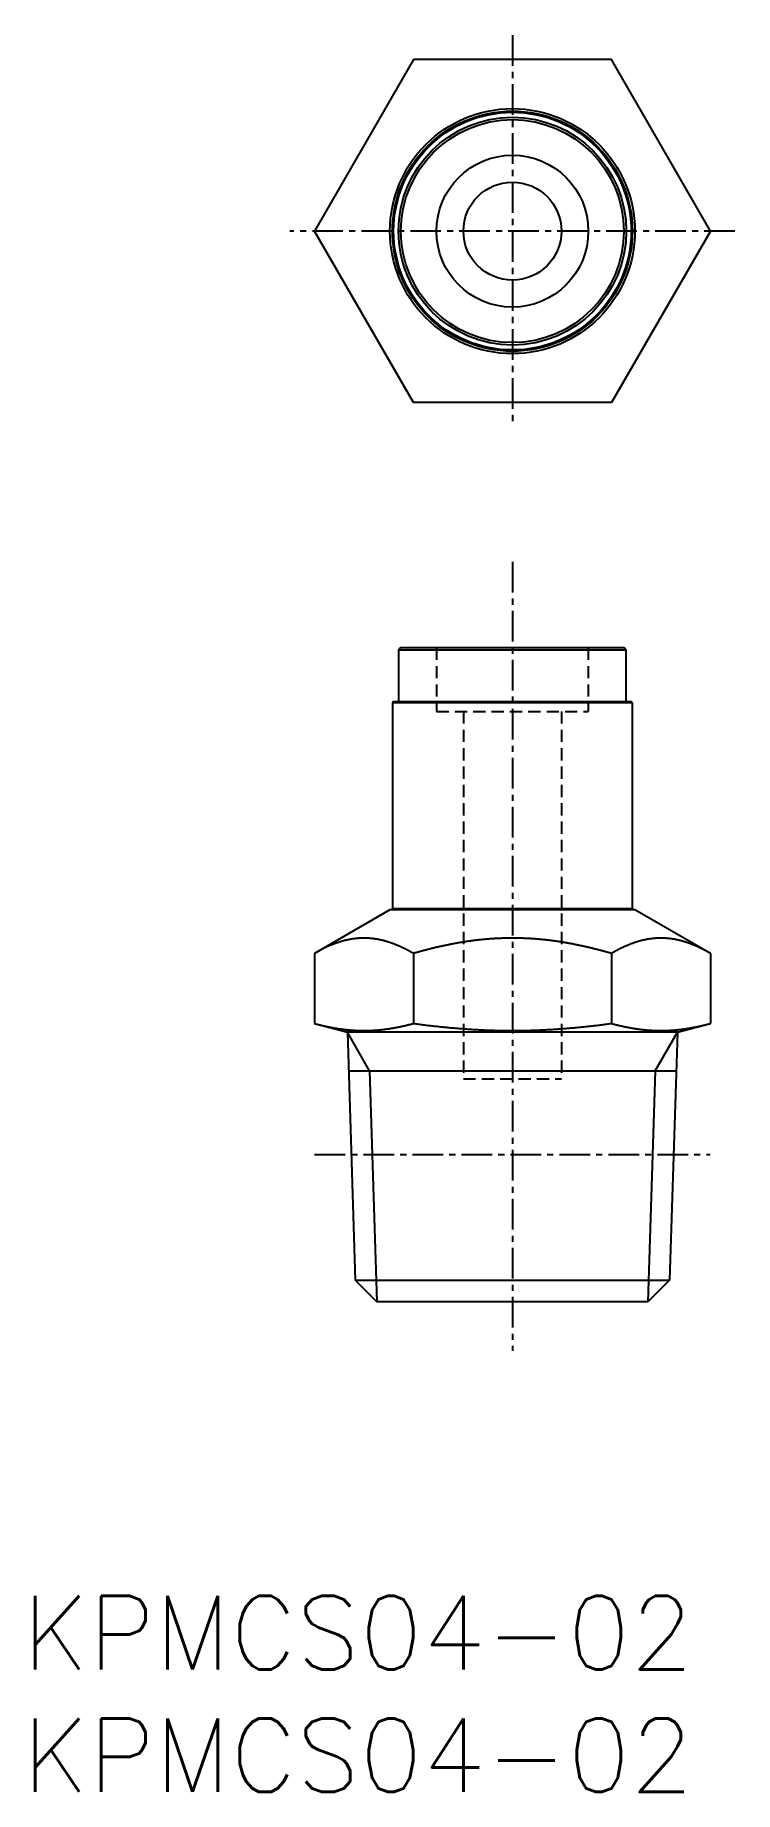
# Model space of a CAD drawing. Extents: x 0.5 to 29.1, y 0 to 71.7.
import ezdxf

# ---------------------------------------------------------------- set-up
doc = ezdxf.new("R2010")
doc.units = 0
doc.linetypes.add('CENTER', pattern=[2, 1.25, -0.25, 0.25, -0.25])
doc.linetypes.add('DASHED', pattern=[0.75, 0.5, -0.25])
doc.layers.get('0').update_dxf_attribs({"linetype": 'CONTINUOUS'})
for name, color, linetype in [('CENTER', 1, 'CENTER'), ('PV', 7, 'CONTINUOUS'), ('TV', 7, 'CONTINUOUS')]:
    doc.layers.add(name, color=color, linetype=linetype)
doc.styles.get("Standard").update_dxf_attribs({"font": 'txt.shx'})

# ---------------------------------------------------------------- blocks, each defined once
blk = doc.blocks.new('*U2')
at = {"color": 7, "linetype": 'CONTINUOUS'}
blk.add_text('KPMCS04-02', height=3, dxfattribs=at).set_placement((0, 0))
blk = doc.blocks.new('*U3')
at = {"color": 7, "linetype": 'CONTINUOUS'}
blk.add_text('KPMCS04-02', height=3, dxfattribs=at).set_placement((0, 5))

msp = doc.modelspace()

# ---------------------------------------------------------------- linework, layer by layer
at = {"color": 1, "linetype": 'CENTER'}
for p, q in [((20, 71.7), (20, 55.7)), ((29.083, 63.7), (10.917, 63.7))]:
    msp.add_line(p, q, dxfattribs=at)
at = {"color": 3, "linetype": 'DASHED'}
for p, q in [((16.9, 46.7), (16.9, 44.1)), ((23.1, 46.7), (23.1, 44.1)), ((16.9, 44.1), (23.1, 44.1)), ((18, 44.1), (18, 29.1)), ((22, 44.1), (22, 29.1)), ((18, 29.1), (22, 29.1))]:
    msp.add_line(p, q, dxfattribs=at)
at = {"color": 7, "linetype": 'CONTINUOUS'}
for p, q in [((13.266, 31), (13.582, 20.884)), ((26.734, 31), (26.418, 20.884)), ((13.315, 29.433), (26.685, 29.433)), ((13.582, 20.884), (14.465, 20)), ((13.582, 20.884), (26.418, 20.884)), ((26.418, 20.884), (25.535, 20)), ((25.535, 20), (14.465, 20))]:
    msp.add_line(p, q, dxfattribs=at)
at = {"color": 3, "linetype": 'CONTINUOUS'}
for p, q in [((14.171, 29.433), (13.266, 31)), ((25.829, 29.433), (26.734, 31)), ((14.171, 29.433), (14.465, 20)), ((25.829, 29.433), (25.535, 20))]:
    msp.add_line(p, q, dxfattribs=at)
at = {"layer": 'CENTER', "color": 1, "linetype": 'CENTER'}
for p, q in [((20, 50.2), (20, 18)), ((11.921, 26.01), (28.079, 26.01))]:
    msp.add_line(p, q, dxfattribs=at)
at = {"layer": 'PV', "color": 7, "linetype": 'CONTINUOUS'}
for p, q in [((15.45, 46.7), (15.35, 46.6)), ((15.45, 46.7), (24.55, 46.7)), ((24.65, 46.6), (24.55, 46.7)), ((15.35, 46.6), (15.35, 44.5)), ((24.65, 46.6), (15.35, 46.6)), ((24.65, 44.5), (24.65, 46.6)), ((15.15, 44.5), (15.1, 44.45)), ((15.15, 44.5), (24.85, 44.5)), ((24.9, 44.45), (24.85, 44.5)), ((24.9, 44.45), (15.1, 44.45)), ((15.1, 44.45), (15.1, 36.05)), ((24.9, 36.05), (24.9, 44.45)), ((15, 36), (11.917, 34.22)), ((25, 36), (15, 36)), ((15.1, 36.05), (24.9, 36.05)), ((15.1, 36.05), (15.15, 36)), ((24.85, 36), (24.9, 36.05)), ((28.083, 34.22), (25, 36)), ((11.917, 34.22), (11.917, 31.361)), ((15.959, 34.22), (15.959, 31.361)), ((24.041, 34.22), (24.041, 31.361)), ((28.083, 34.22), (28.083, 31.361)), ((11.917, 31.361), (13.266, 31)), ((26.734, 31), (13.266, 31)), ((26.734, 31), (28.083, 31.361))]:
    msp.add_line(p, q, dxfattribs=at)
for points in [[(15.959, 34.22), (15.943, 34.229), (15.928, 34.238), (15.912, 34.247), (15.897, 34.255), (15.881, 34.264), (15.865, 34.273), (15.85, 34.282), (15.834, 34.29), (15.819, 34.299), (15.803, 34.307), (15.787, 34.316), (15.772, 34.324), (15.756, 34.333), (15.74, 34.341), (15.724, 34.349), (15.709, 34.358), (15.693, 34.366), (15.677, 34.374), (15.661, 34.382), (15.645, 34.39), (15.629, 34.398), (15.613, 34.406), (15.597, 34.414), (15.581, 34.422), (15.565, 34.43), (15.549, 34.438), (15.533, 34.445), (15.517, 34.453), (15.501, 34.461), (15.485, 34.468), (15.469, 34.476), (15.452, 34.483), (15.436, 34.491), (15.42, 34.498), (15.404, 34.505), (15.387, 34.512), (15.371, 34.52), (15.355, 34.527), (15.338, 34.534), (15.322, 34.541), (15.305, 34.548), (15.289, 34.555), (15.272, 34.561), (15.256, 34.568), (15.239, 34.575), (15.223, 34.582), (15.206, 34.588), (15.19, 34.595), (15.173, 34.601), (15.156, 34.607), (15.14, 34.614), (15.123, 34.62), (15.106, 34.626), (15.089, 34.632), (15.073, 34.638), (15.056, 34.644), (15.039, 34.65), (15.022, 34.656), (15.005, 34.661), (14.988, 34.667), (14.971, 34.673), (14.954, 34.678), (14.937, 34.684), (14.92, 34.689), (14.903, 34.694), (14.886, 34.699), (14.869, 34.705), (14.852, 34.71), (14.835, 34.715), (14.818, 34.719), (14.801, 34.724), (14.783, 34.729), (14.766, 34.734), (14.749, 34.738), (14.732, 34.743), (14.714, 34.747), (14.697, 34.751), (14.68, 34.755), (14.662, 34.76), (14.645, 34.764), (14.628, 34.768), (14.61, 34.771), (14.593, 34.775), (14.575, 34.779), (14.558, 34.782), (14.54, 34.786), (14.523, 34.789), (14.505, 34.793), (14.488, 34.796), (14.47, 34.799), (14.453, 34.802), (14.435, 34.805), (14.417, 34.807), (14.4, 34.81), (14.382, 34.813), (14.364, 34.815), (14.347, 34.818), (14.329, 34.82), (14.311, 34.822), (14.294, 34.824), (14.276, 34.826), (14.258, 34.828), (14.241, 34.83), (14.223, 34.832), (14.205, 34.833), (14.187, 34.835), (14.169, 34.836), (14.152, 34.838), (14.134, 34.839), (14.116, 34.84), (14.098, 34.841), (14.08, 34.842), (14.063, 34.843), (14.045, 34.843), (14.027, 34.844), (14.009, 34.844), (13.991, 34.845), (13.973, 34.845), (13.956, 34.845), (13.938, 34.845), (13.92, 34.845), (13.902, 34.845), (13.884, 34.845), (13.866, 34.844), (13.849, 34.844), (13.831, 34.843), (13.813, 34.843), (13.795, 34.842), (13.777, 34.841), (13.76, 34.84), (13.742, 34.839), (13.724, 34.838), (13.706, 34.836), (13.688, 34.835), (13.671, 34.834), (13.653, 34.832), (13.635, 34.83), (13.617, 34.828), (13.6, 34.826), (13.582, 34.824), (13.564, 34.822), (13.547, 34.82), (13.529, 34.818), (13.511, 34.815), (13.493, 34.813), (13.476, 34.81), (13.458, 34.807), (13.441, 34.805), (13.423, 34.802), (13.405, 34.799), (13.388, 34.796), (13.37, 34.792), (13.353, 34.789), (13.335, 34.786), (13.318, 34.782), (13.3, 34.779), (13.283, 34.775), (13.265, 34.771), (13.248, 34.768), (13.231, 34.764), (13.213, 34.76), (13.196, 34.755), (13.179, 34.751), (13.161, 34.747), (13.144, 34.743), (13.127, 34.738), (13.109, 34.734), (13.092, 34.729), (13.075, 34.724), (13.058, 34.72), (13.041, 34.715), (13.024, 34.71), (13.006, 34.705), (12.989, 34.7), (12.972, 34.694), (12.955, 34.689), (12.938, 34.684), (12.921, 34.678), (12.904, 34.673), (12.887, 34.667), (12.87, 34.662), (12.854, 34.656), (12.837, 34.65), (12.82, 34.644), (12.803, 34.638), (12.786, 34.632), (12.769, 34.626), (12.753, 34.62), (12.736, 34.614), (12.719, 34.607), (12.703, 34.601), (12.686, 34.595), (12.669, 34.588), (12.653, 34.582), (12.636, 34.575), (12.62, 34.568), (12.603, 34.561), (12.587, 34.555), (12.57, 34.548), (12.554, 34.541), (12.537, 34.534), (12.521, 34.527), (12.505, 34.52), (12.488, 34.512), (12.472, 34.505), (12.456, 34.498), (12.44, 34.491), (12.423, 34.483), (12.407, 34.476), (12.391, 34.468), (12.375, 34.461), (12.359, 34.453), (12.343, 34.445), (12.327, 34.438), (12.31, 34.43), (12.294, 34.422), (12.278, 34.414), (12.262, 34.406), (12.247, 34.398), (12.231, 34.39), (12.215, 34.382), (12.199, 34.374), (12.183, 34.366), (12.167, 34.358), (12.151, 34.349), (12.136, 34.341), (12.12, 34.333), (12.104, 34.324), (12.088, 34.316), (12.073, 34.307), (12.057, 34.299), (12.041, 34.29), (12.026, 34.282), (12.01, 34.273), (11.995, 34.264), (11.979, 34.255), (11.964, 34.247), (11.948, 34.238), (11.933, 34.229), (11.917, 34.22)], [(24.041, 34.22), (24.01, 34.229), (23.978, 34.238), (23.946, 34.247), (23.914, 34.256), (23.882, 34.265), (23.85, 34.274), (23.819, 34.283), (23.787, 34.292), (23.755, 34.301), (23.723, 34.309), (23.691, 34.318), (23.659, 34.327), (23.627, 34.335), (23.595, 34.343), (23.563, 34.352), (23.531, 34.36), (23.499, 34.369), (23.467, 34.377), (23.435, 34.385), (23.403, 34.393), (23.371, 34.401), (23.338, 34.409), (23.306, 34.417), (23.274, 34.425), (23.242, 34.433), (23.21, 34.441), (23.178, 34.448), (23.146, 34.456), (23.113, 34.464), (23.081, 34.471), (23.049, 34.479), (23.017, 34.486), (22.984, 34.493), (22.952, 34.501), (22.92, 34.508), (22.887, 34.515), (22.855, 34.522), (22.823, 34.529), (22.79, 34.536), (22.758, 34.543), (22.726, 34.55), (22.693, 34.556), (22.661, 34.563), (22.628, 34.57), (22.596, 34.576), (22.564, 34.583), (22.531, 34.589), (22.499, 34.596), (22.466, 34.602), (22.434, 34.608), (22.401, 34.614), (22.369, 34.62), (22.336, 34.626), (22.303, 34.632), (22.271, 34.638), (22.238, 34.644), (22.206, 34.649), (22.173, 34.655), (22.14, 34.661), (22.108, 34.666), (22.075, 34.671), (22.043, 34.677), (22.01, 34.682), (21.977, 34.687), (21.944, 34.692), (21.912, 34.697), (21.879, 34.702), (21.846, 34.707), (21.814, 34.712), (21.781, 34.717), (21.748, 34.721), (21.715, 34.726), (21.682, 34.73), (21.65, 34.735), (21.617, 34.739), (21.584, 34.743), (21.551, 34.747), (21.518, 34.751), (21.486, 34.755), (21.453, 34.759), (21.42, 34.763), (21.387, 34.767), (21.354, 34.77), (21.321, 34.774), (21.288, 34.777), (21.255, 34.781), (21.222, 34.784), (21.189, 34.787), (21.156, 34.791), (21.124, 34.794), (21.091, 34.797), (21.058, 34.799), (21.025, 34.802), (20.992, 34.805), (20.959, 34.808), (20.926, 34.81), (20.893, 34.813), (20.86, 34.815), (20.827, 34.817), (20.794, 34.819), (20.761, 34.821), (20.728, 34.823), (20.695, 34.825), (20.662, 34.827), (20.628, 34.829), (20.595, 34.831), (20.562, 34.832), (20.529, 34.834), (20.496, 34.835), (20.463, 34.836), (20.43, 34.838), (20.397, 34.839), (20.364, 34.84), (20.331, 34.841), (20.298, 34.842), (20.265, 34.842), (20.232, 34.843), (20.199, 34.844), (20.165, 34.844), (20.132, 34.845), (20.099, 34.845), (20.066, 34.845), (20.033, 34.845), (20, 34.845), (19.967, 34.845), (19.934, 34.845), (19.901, 34.845), (19.868, 34.845), (19.835, 34.844), (19.801, 34.844), (19.768, 34.843), (19.735, 34.842), (19.702, 34.842), (19.669, 34.841), (19.636, 34.84), (19.603, 34.839), (19.57, 34.838), (19.537, 34.836), (19.504, 34.835), (19.471, 34.834), (19.438, 34.832), (19.405, 34.831), (19.372, 34.829), (19.338, 34.827), (19.305, 34.825), (19.272, 34.823), (19.239, 34.821), (19.206, 34.819), (19.173, 34.817), (19.14, 34.815), (19.107, 34.813), (19.074, 34.81), (19.041, 34.808), (19.008, 34.805), (18.975, 34.802), (18.942, 34.799), (18.909, 34.796), (18.876, 34.794), (18.844, 34.79), (18.811, 34.787), (18.778, 34.784), (18.745, 34.781), (18.712, 34.777), (18.679, 34.774), (18.646, 34.77), (18.613, 34.767), (18.58, 34.763), (18.547, 34.759), (18.514, 34.755), (18.482, 34.751), (18.449, 34.747), (18.416, 34.743), (18.383, 34.739), (18.35, 34.735), (18.318, 34.73), (18.285, 34.726), (18.252, 34.721), (18.219, 34.717), (18.186, 34.712), (18.154, 34.707), (18.121, 34.702), (18.088, 34.697), (18.056, 34.692), (18.023, 34.687), (17.99, 34.682), (17.957, 34.677), (17.925, 34.671), (17.892, 34.666), (17.86, 34.661), (17.827, 34.655), (17.794, 34.649), (17.762, 34.644), (17.729, 34.638), (17.697, 34.632), (17.664, 34.626), (17.631, 34.62), (17.599, 34.614), (17.566, 34.608), (17.534, 34.602), (17.501, 34.596), (17.469, 34.589), (17.436, 34.583), (17.404, 34.576), (17.372, 34.57), (17.339, 34.563), (17.307, 34.556), (17.274, 34.55), (17.242, 34.543), (17.21, 34.536), (17.177, 34.529), (17.145, 34.522), (17.113, 34.515), (17.08, 34.508), (17.048, 34.501), (17.016, 34.493), (16.983, 34.486), (16.951, 34.479), (16.919, 34.471), (16.887, 34.464), (16.854, 34.456), (16.822, 34.448), (16.79, 34.441), (16.758, 34.433), (16.726, 34.425), (16.694, 34.417), (16.662, 34.409), (16.629, 34.401), (16.597, 34.393), (16.565, 34.385), (16.533, 34.377), (16.501, 34.369), (16.469, 34.36), (16.437, 34.352), (16.405, 34.343), (16.373, 34.335), (16.341, 34.327), (16.309, 34.318), (16.277, 34.309), (16.245, 34.301), (16.213, 34.292), (16.181, 34.283), (16.15, 34.274), (16.118, 34.265), (16.086, 34.256), (16.054, 34.247), (16.022, 34.238), (15.99, 34.229), (15.959, 34.22)], [(28.083, 34.22), (28.067, 34.229), (28.052, 34.238), (28.036, 34.247), (28.021, 34.255), (28.005, 34.264), (27.99, 34.273), (27.974, 34.282), (27.959, 34.29), (27.943, 34.299), (27.927, 34.307), (27.912, 34.316), (27.896, 34.324), (27.88, 34.333), (27.864, 34.341), (27.849, 34.349), (27.833, 34.358), (27.817, 34.366), (27.801, 34.374), (27.785, 34.382), (27.769, 34.39), (27.753, 34.398), (27.738, 34.406), (27.722, 34.414), (27.706, 34.422), (27.69, 34.43), (27.673, 34.438), (27.657, 34.445), (27.641, 34.453), (27.625, 34.461), (27.609, 34.468), (27.593, 34.476), (27.577, 34.483), (27.56, 34.491), (27.544, 34.498), (27.528, 34.505), (27.512, 34.512), (27.495, 34.52), (27.479, 34.527), (27.463, 34.534), (27.446, 34.541), (27.43, 34.548), (27.413, 34.555), (27.397, 34.561), (27.38, 34.568), (27.364, 34.575), (27.347, 34.582), (27.331, 34.588), (27.314, 34.595), (27.297, 34.601), (27.281, 34.607), (27.264, 34.614), (27.247, 34.62), (27.231, 34.626), (27.214, 34.632), (27.197, 34.638), (27.18, 34.644), (27.163, 34.65), (27.146, 34.656), (27.13, 34.661), (27.113, 34.667), (27.096, 34.673), (27.079, 34.678), (27.062, 34.684), (27.045, 34.689), (27.028, 34.694), (27.011, 34.699), (26.994, 34.705), (26.976, 34.71), (26.959, 34.715), (26.942, 34.719), (26.925, 34.724), (26.908, 34.729), (26.891, 34.734), (26.873, 34.738), (26.856, 34.743), (26.839, 34.747), (26.821, 34.751), (26.804, 34.755), (26.787, 34.76), (26.769, 34.764), (26.752, 34.768), (26.735, 34.771), (26.717, 34.775), (26.7, 34.779), (26.682, 34.782), (26.665, 34.786), (26.647, 34.789), (26.63, 34.793), (26.612, 34.796), (26.595, 34.799), (26.577, 34.802), (26.559, 34.805), (26.542, 34.807), (26.524, 34.81), (26.507, 34.813), (26.489, 34.815), (26.471, 34.818), (26.453, 34.82), (26.436, 34.822), (26.418, 34.824), (26.4, 34.826), (26.383, 34.828), (26.365, 34.83), (26.347, 34.832), (26.329, 34.833), (26.312, 34.835), (26.294, 34.836), (26.276, 34.838), (26.258, 34.839), (26.24, 34.84), (26.223, 34.841), (26.205, 34.842), (26.187, 34.843), (26.169, 34.843), (26.151, 34.844), (26.134, 34.844), (26.116, 34.845), (26.098, 34.845), (26.08, 34.845), (26.062, 34.845), (26.044, 34.845), (26.026, 34.845), (26.009, 34.845), (25.991, 34.844), (25.973, 34.844), (25.955, 34.843), (25.937, 34.843), (25.92, 34.842), (25.902, 34.841), (25.884, 34.84), (25.866, 34.839), (25.848, 34.838), (25.831, 34.836), (25.813, 34.835), (25.795, 34.834), (25.777, 34.832), (25.759, 34.83), (25.742, 34.828), (25.724, 34.826), (25.706, 34.824), (25.689, 34.822), (25.671, 34.82), (25.653, 34.818), (25.636, 34.815), (25.618, 34.813), (25.6, 34.81), (25.583, 34.807), (25.565, 34.805), (25.547, 34.802), (25.53, 34.799), (25.512, 34.796), (25.495, 34.792), (25.477, 34.789), (25.46, 34.786), (25.442, 34.782), (25.425, 34.779), (25.407, 34.775), (25.39, 34.771), (25.372, 34.768), (25.355, 34.764), (25.338, 34.76), (25.32, 34.755), (25.303, 34.751), (25.286, 34.747), (25.268, 34.743), (25.251, 34.738), (25.234, 34.734), (25.217, 34.729), (25.199, 34.724), (25.182, 34.72), (25.165, 34.715), (25.148, 34.71), (25.131, 34.705), (25.114, 34.7), (25.097, 34.694), (25.08, 34.689), (25.063, 34.684), (25.046, 34.678), (25.029, 34.673), (25.012, 34.667), (24.995, 34.662), (24.978, 34.656), (24.961, 34.65), (24.944, 34.644), (24.927, 34.638), (24.911, 34.632), (24.894, 34.626), (24.877, 34.62), (24.86, 34.614), (24.844, 34.607), (24.827, 34.601), (24.81, 34.595), (24.794, 34.588), (24.777, 34.582), (24.761, 34.575), (24.744, 34.568), (24.728, 34.561), (24.711, 34.555), (24.695, 34.548), (24.678, 34.541), (24.662, 34.534), (24.645, 34.527), (24.629, 34.52), (24.613, 34.512), (24.596, 34.505), (24.58, 34.498), (24.564, 34.491), (24.548, 34.483), (24.531, 34.476), (24.515, 34.468), (24.499, 34.461), (24.483, 34.453), (24.467, 34.445), (24.451, 34.438), (24.435, 34.43), (24.419, 34.422), (24.403, 34.414), (24.387, 34.406), (24.371, 34.398), (24.355, 34.39), (24.339, 34.382), (24.323, 34.374), (24.307, 34.366), (24.291, 34.358), (24.276, 34.349), (24.26, 34.341), (24.244, 34.333), (24.228, 34.324), (24.213, 34.316), (24.197, 34.307), (24.181, 34.299), (24.166, 34.29), (24.15, 34.282), (24.135, 34.273), (24.119, 34.264), (24.103, 34.255), (24.088, 34.247), (24.072, 34.238), (24.057, 34.229), (24.041, 34.22)], [(11.917, 31.361), (11.94, 31.355), (11.962, 31.349), (11.985, 31.343), (12.007, 31.338), (12.03, 31.332), (12.052, 31.326), (12.075, 31.32), (12.097, 31.315), (12.12, 31.309), (12.142, 31.304), (12.165, 31.298), (12.188, 31.293), (12.21, 31.287), (12.233, 31.282), (12.256, 31.277), (12.278, 31.271), (12.301, 31.266), (12.324, 31.261), (12.346, 31.256), (12.369, 31.251), (12.392, 31.246), (12.415, 31.241), (12.437, 31.236), (12.46, 31.231), (12.483, 31.227), (12.506, 31.222), (12.528, 31.218), (12.551, 31.213), (12.574, 31.209), (12.597, 31.204), (12.62, 31.2), (12.643, 31.195), (12.666, 31.191), (12.688, 31.187), (12.711, 31.183), (12.734, 31.179), (12.757, 31.175), (12.78, 31.171), (12.803, 31.167), (12.826, 31.164), (12.849, 31.16), (12.872, 31.156), (12.895, 31.153), (12.918, 31.149), (12.941, 31.146), (12.964, 31.142), (12.987, 31.139), (13.01, 31.136), (13.033, 31.133), (13.056, 31.13), (13.079, 31.127), (13.102, 31.124), (13.126, 31.121), (13.149, 31.118), (13.172, 31.116), (13.195, 31.113), (13.218, 31.11), (13.241, 31.108), (13.264, 31.106), (13.287, 31.103), (13.311, 31.101), (13.334, 31.099), (13.357, 31.097), (13.38, 31.095), (13.403, 31.093), (13.426, 31.091), (13.45, 31.089), (13.473, 31.088), (13.496, 31.086), (13.519, 31.085), (13.543, 31.083), (13.566, 31.082), (13.589, 31.081), (13.612, 31.079), (13.635, 31.078), (13.659, 31.077), (13.682, 31.076), (13.705, 31.075), (13.728, 31.075), (13.752, 31.074), (13.775, 31.073), (13.798, 31.073), (13.821, 31.072), (13.845, 31.072), (13.868, 31.072), (13.891, 31.071), (13.915, 31.071), (13.938, 31.071), (13.961, 31.071), (13.984, 31.071), (14.008, 31.072), (14.031, 31.072), (14.054, 31.072), (14.077, 31.073), (14.101, 31.073), (14.124, 31.074), (14.147, 31.075), (14.17, 31.075), (14.194, 31.076), (14.217, 31.077), (14.24, 31.078), (14.263, 31.079), (14.287, 31.081), (14.31, 31.082), (14.333, 31.083), (14.356, 31.085), (14.38, 31.086), (14.403, 31.088), (14.426, 31.089), (14.449, 31.091), (14.472, 31.093), (14.496, 31.095), (14.519, 31.097), (14.542, 31.099), (14.565, 31.101), (14.588, 31.103), (14.611, 31.106), (14.635, 31.108), (14.658, 31.11), (14.681, 31.113), (14.704, 31.116), (14.727, 31.118), (14.75, 31.121), (14.773, 31.124), (14.796, 31.127), (14.819, 31.13), (14.842, 31.133), (14.866, 31.136), (14.889, 31.139), (14.912, 31.142), (14.935, 31.146), (14.958, 31.149), (14.981, 31.153), (15.004, 31.156), (15.027, 31.16), (15.05, 31.164), (15.073, 31.167), (15.095, 31.171), (15.118, 31.175), (15.141, 31.179), (15.164, 31.183), (15.187, 31.187), (15.21, 31.191), (15.233, 31.195), (15.256, 31.2), (15.279, 31.204), (15.302, 31.209), (15.324, 31.213), (15.347, 31.218), (15.37, 31.222), (15.393, 31.227), (15.416, 31.231), (15.438, 31.236), (15.461, 31.241), (15.484, 31.246), (15.507, 31.251), (15.529, 31.256), (15.552, 31.261), (15.575, 31.266), (15.597, 31.271), (15.62, 31.277), (15.643, 31.282), (15.665, 31.287), (15.688, 31.293), (15.711, 31.298), (15.733, 31.304), (15.756, 31.309), (15.778, 31.315), (15.801, 31.32), (15.823, 31.326), (15.846, 31.332), (15.869, 31.338), (15.891, 31.343), (15.914, 31.349), (15.936, 31.355), (15.959, 31.361)], [(15.959, 31.361), (16.009, 31.355), (16.059, 31.348), (16.109, 31.341), (16.16, 31.335), (16.21, 31.328), (16.26, 31.322), (16.31, 31.316), (16.361, 31.309), (16.411, 31.303), (16.461, 31.297), (16.512, 31.291), (16.562, 31.285), (16.612, 31.279), (16.663, 31.273), (16.713, 31.268), (16.763, 31.262), (16.814, 31.256), (16.864, 31.251), (16.915, 31.245), (16.965, 31.24), (17.015, 31.235), (17.066, 31.229), (17.116, 31.224), (17.167, 31.219), (17.217, 31.214), (17.267, 31.209), (17.318, 31.204), (17.368, 31.199), (17.419, 31.195), (17.469, 31.19), (17.52, 31.185), (17.57, 31.181), (17.621, 31.177), (17.671, 31.172), (17.722, 31.168), (17.772, 31.164), (17.823, 31.16), (17.873, 31.156), (17.924, 31.152), (17.974, 31.148), (18.025, 31.144), (18.076, 31.141), (18.126, 31.137), (18.177, 31.134), (18.227, 31.13), (18.278, 31.127), (18.328, 31.124), (18.379, 31.121), (18.43, 31.118), (18.48, 31.115), (18.531, 31.112), (18.581, 31.109), (18.632, 31.107), (18.683, 31.104), (18.733, 31.102), (18.784, 31.099), (18.835, 31.097), (18.885, 31.095), (18.936, 31.093), (18.987, 31.091), (19.037, 31.089), (19.088, 31.087), (19.138, 31.085), (19.189, 31.084), (19.24, 31.082), (19.29, 31.081), (19.341, 31.08), (19.392, 31.078), (19.442, 31.077), (19.493, 31.076), (19.544, 31.075), (19.595, 31.074), (19.645, 31.074), (19.696, 31.073), (19.747, 31.072), (19.797, 31.072), (19.848, 31.072), (19.899, 31.071), (19.949, 31.071), (20, 31.071), (20.051, 31.071), (20.101, 31.071), (20.152, 31.072), (20.203, 31.072), (20.253, 31.072), (20.304, 31.073), (20.355, 31.074), (20.405, 31.074), (20.456, 31.075), (20.507, 31.076), (20.558, 31.077), (20.608, 31.078), (20.659, 31.079), (20.71, 31.081), (20.76, 31.082), (20.811, 31.084), (20.862, 31.085), (20.912, 31.087), (20.963, 31.089), (21.013, 31.091), (21.064, 31.093), (21.115, 31.095), (21.165, 31.097), (21.216, 31.099), (21.267, 31.102), (21.317, 31.104), (21.368, 31.107), (21.419, 31.109), (21.469, 31.112), (21.52, 31.115), (21.57, 31.118), (21.621, 31.121), (21.672, 31.124), (21.722, 31.127), (21.773, 31.13), (21.823, 31.134), (21.874, 31.137), (21.924, 31.141), (21.975, 31.144), (22.026, 31.148), (22.076, 31.152), (22.127, 31.156), (22.177, 31.16), (22.228, 31.164), (22.278, 31.168), (22.329, 31.172), (22.379, 31.177), (22.43, 31.181), (22.48, 31.185), (22.531, 31.19), (22.581, 31.195), (22.632, 31.199), (22.682, 31.204), (22.733, 31.209), (22.783, 31.214), (22.833, 31.219), (22.884, 31.224), (22.934, 31.229), (22.985, 31.235), (23.035, 31.24), (23.085, 31.245), (23.136, 31.251), (23.186, 31.256), (23.237, 31.262), (23.287, 31.268), (23.337, 31.273), (23.388, 31.279), (23.438, 31.285), (23.488, 31.291), (23.539, 31.297), (23.589, 31.303), (23.639, 31.309), (23.69, 31.316), (23.74, 31.322), (23.79, 31.328), (23.84, 31.335), (23.891, 31.341), (23.941, 31.348), (23.991, 31.355), (24.041, 31.361)], [(24.041, 31.361), (24.064, 31.355), (24.086, 31.349), (24.109, 31.343), (24.131, 31.338), (24.154, 31.332), (24.177, 31.326), (24.199, 31.32), (24.222, 31.315), (24.244, 31.309), (24.267, 31.304), (24.289, 31.298), (24.312, 31.293), (24.335, 31.287), (24.357, 31.282), (24.38, 31.277), (24.403, 31.271), (24.425, 31.266), (24.448, 31.261), (24.471, 31.256), (24.493, 31.251), (24.516, 31.246), (24.539, 31.241), (24.562, 31.236), (24.584, 31.231), (24.607, 31.227), (24.63, 31.222), (24.653, 31.218), (24.676, 31.213), (24.698, 31.209), (24.721, 31.204), (24.744, 31.2), (24.767, 31.195), (24.79, 31.191), (24.813, 31.187), (24.836, 31.183), (24.859, 31.179), (24.882, 31.175), (24.905, 31.171), (24.927, 31.167), (24.95, 31.164), (24.973, 31.16), (24.996, 31.156), (25.019, 31.153), (25.042, 31.149), (25.065, 31.146), (25.088, 31.142), (25.111, 31.139), (25.134, 31.136), (25.158, 31.133), (25.181, 31.13), (25.204, 31.127), (25.227, 31.124), (25.25, 31.121), (25.273, 31.118), (25.296, 31.116), (25.319, 31.113), (25.342, 31.11), (25.365, 31.108), (25.389, 31.106), (25.412, 31.103), (25.435, 31.101), (25.458, 31.099), (25.481, 31.097), (25.504, 31.095), (25.528, 31.093), (25.551, 31.091), (25.574, 31.089), (25.597, 31.088), (25.62, 31.086), (25.644, 31.085), (25.667, 31.083), (25.69, 31.082), (25.713, 31.081), (25.737, 31.079), (25.76, 31.078), (25.783, 31.077), (25.806, 31.076), (25.83, 31.075), (25.853, 31.075), (25.876, 31.074), (25.899, 31.073), (25.923, 31.073), (25.946, 31.072), (25.969, 31.072), (25.992, 31.072), (26.016, 31.071), (26.039, 31.071), (26.062, 31.071), (26.085, 31.071), (26.109, 31.071), (26.132, 31.072), (26.155, 31.072), (26.179, 31.072), (26.202, 31.073), (26.225, 31.073), (26.248, 31.074), (26.272, 31.075), (26.295, 31.075), (26.318, 31.076), (26.341, 31.077), (26.365, 31.078), (26.388, 31.079), (26.411, 31.081), (26.434, 31.082), (26.457, 31.083), (26.481, 31.085), (26.504, 31.086), (26.527, 31.088), (26.55, 31.089), (26.574, 31.091), (26.597, 31.093), (26.62, 31.095), (26.643, 31.097), (26.666, 31.099), (26.689, 31.101), (26.713, 31.103), (26.736, 31.106), (26.759, 31.108), (26.782, 31.11), (26.805, 31.113), (26.828, 31.116), (26.851, 31.118), (26.874, 31.121), (26.898, 31.124), (26.921, 31.127), (26.944, 31.13), (26.967, 31.133), (26.99, 31.136), (27.013, 31.139), (27.036, 31.142), (27.059, 31.146), (27.082, 31.149), (27.105, 31.153), (27.128, 31.156), (27.151, 31.16), (27.174, 31.164), (27.197, 31.167), (27.22, 31.171), (27.243, 31.175), (27.266, 31.179), (27.289, 31.183), (27.312, 31.187), (27.334, 31.191), (27.357, 31.195), (27.38, 31.2), (27.403, 31.204), (27.426, 31.209), (27.449, 31.213), (27.472, 31.218), (27.494, 31.222), (27.517, 31.227), (27.54, 31.231), (27.563, 31.236), (27.585, 31.241), (27.608, 31.246), (27.631, 31.251), (27.654, 31.256), (27.676, 31.261), (27.699, 31.266), (27.722, 31.271), (27.744, 31.277), (27.767, 31.282), (27.79, 31.287), (27.812, 31.293), (27.835, 31.298), (27.858, 31.304), (27.88, 31.309), (27.903, 31.315), (27.925, 31.32), (27.948, 31.326), (27.97, 31.332), (27.993, 31.338), (28.015, 31.343), (28.038, 31.349), (28.06, 31.355), (28.083, 31.361)]]:
    msp.add_lwpolyline(points, dxfattribs=at)
at = {"layer": 'TV', "color": 7, "linetype": 'CONTINUOUS'}
for p, q in [((15.959, 70.7), (11.917, 63.7)), ((24.041, 70.7), (15.959, 70.7)), ((28.083, 63.7), (24.041, 70.7)), ((15.959, 56.7), (11.917, 63.7)), ((28.083, 63.7), (24.041, 56.7)), ((24.041, 56.7), (15.959, 56.7))]:
    msp.add_line(p, q, dxfattribs=at)
for radius in [5, 4.9, 4.85, 4.65, 4.55, 3.1, 2]:
    msp.add_circle((20, 63.7), radius, dxfattribs=at)

# ---------------------------------------------------------------- block references
at = {"color": 7, "linetype": 'CONTINUOUS'}
for name in ['*U3', '*U2']:
    msp.add_blockref(name, (0, 0), dxfattribs=at)

doc.saveas('drawing.dxf')
